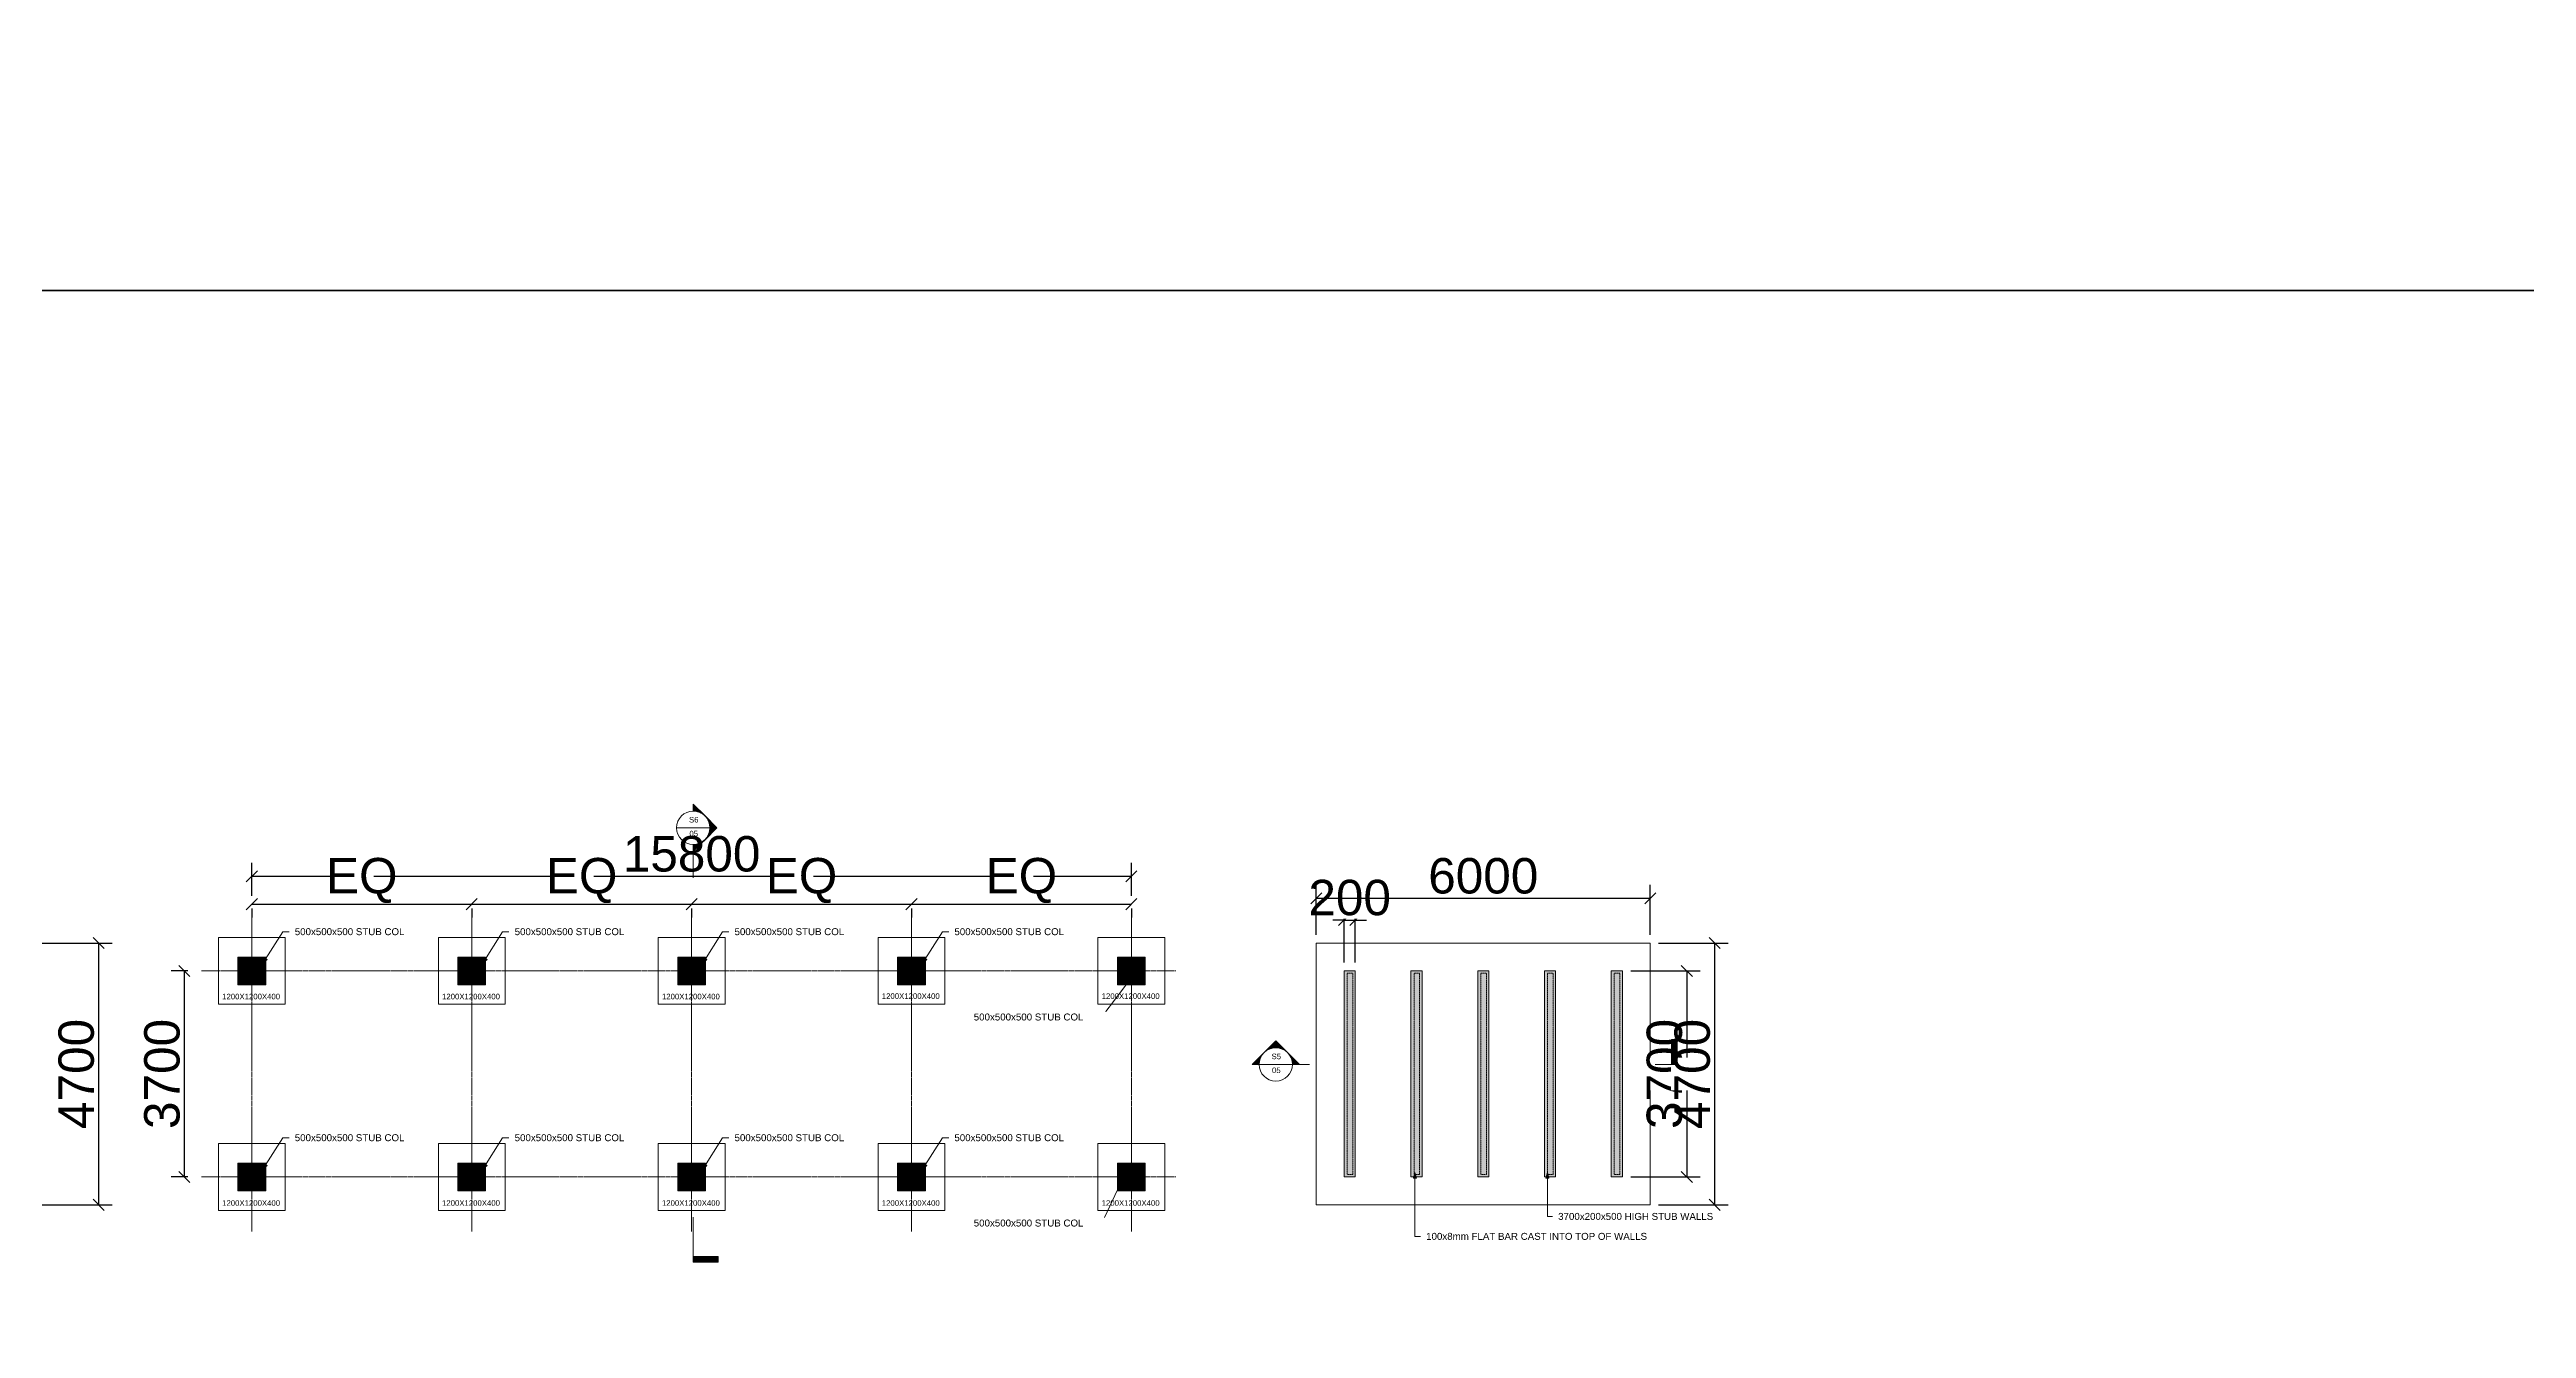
# Model space of a CAD drawing. Header units: millimetres. Extents: x 14826 to 891005, y -311366 to 56117.
# Drawn here: x 290925 to 335421, y -242463 to -219495 of the extents above; entities that cross this region are included whole.
import ezdxf

# ---------------------------------------------------------------- set-up
doc = ezdxf.new("R2010")
doc.units = ezdxf.units.MM
for name, pattern in [('CENTER', [50.8, 31.75, -6.35, 6.35, -6.35]), ('Dash', [6.35, 3.175, -3.175]), ('Hidden', [7.14375, 4.7625, -2.38125])]:
    doc.linetypes.add(name, pattern=pattern)
for name, color, linetype, lineweight in [('A-ANNO-DIMS', 7, 'Continuous', 9), ('A-DETL-CNTR', 7, 'CENTER', 18), ('A-DETL-HDLN', 7, 'Hidden', 9), ('G-ANNO-SYMB', 7, 'Continuous', 9), ('G-ANNO-TEXT', 7, 'Continuous', 9), ('S-COLS', 7, 'Continuous', 9), ('S-FNDN', 7, 'Continuous', 9), ('S-FNDN-IDEN', 7, 'Continuous', 9)]:
    doc.layers.add(name, color=color, linetype=linetype, lineweight=lineweight)
doc.styles.add('Arial', font='arial.ttf', dxfattribs={"height": 636.361708})
doc.styles.add('Arial_1', font='arial.ttf', dxfattribs={"height": 636.4})
doc.dimstyles.new('Greene_Arch_tick_-_2_5mm_Arial', dxfattribs={"dimscale": 304.8, "dimtxt": 255.06485, "dimasz": 0.656168, "dimexe": 0.787402, "dimexo": 0.492126, "dimgap": 0.246063, "dimtad": 1, "dimdec": 0, "dimzin": 0, "dimdsep": 46, "dimtxsty": 'Arial', "dimblk1": 'OBLIQUE', "dimblk2": 'OBLIQUE', "dimsah": 1, "dimcen": 0.09, "dimazin": 0, "dimtfac": 1, "dimtdec": 4, "dimtix": 1, "dimtmove": 0, "dimatfit": 3, "dimfxl": 1, "dimtvp": 1, "dimtfill": 1, "dimtolj": 1, "dimtzin": 0, "dimarcsym": 2})

# ---------------------------------------------------------------- blocks, each defined once
blk = doc.blocks.new('M_Footing-Rectangular - 1200X1200X400-263696-FWT')
at = {"layer": 'S-FNDN'}
for p, q in [((600, 600), (-600, 600)), ((-600, 600), (-600, -600)), ((600, -600), (600, 600)), ((-600, -600), (600, -600))]:
    blk.add_line(p, q, dxfattribs=at)
blk = doc.blocks.new('Concrete-Rectangular-Column - 500 x 500mm-335620-FWT')
at = {"layer": 'S-COLS', "linetype": 'Dash', "true_color": 0xc0c0c0}
blk.add_hatch(color=9, dxfattribs=at).paths.add_polyline_path([(-250, -250), (250, -250), (250, 250), (-250, 250)])
at = {"layer": 'S-COLS'}
for p, q in [((250, 250), (-250, 250)), ((-250, 250), (-250, -250)), ((250, -250), (250, 250)), ((-250, -250), (250, -250))]:
    blk.add_line(p, q, dxfattribs=at)
blk = doc.blocks.new('Concrete-Rectangular-Column - 3700X200-332790-PRODUCT')
at = {"layer": 'S-COLS', "linetype": 'Dash', "true_color": 0xc0c0c0}
blk.add_hatch(color=9, dxfattribs=at).paths.add_polyline_path([(-1850, -100), (1850, -100), (1850, 100), (-1850, 100)])
at = {"layer": 'S-COLS'}
for p, q in [((1850, 100), (-1850, 100)), ((-1850, 100), (-1850, -100)), ((1850, -100), (1850, 100)), ((-1850, -100), (1850, -100))]:
    blk.add_line(p, q, dxfattribs=at)
blk = doc.blocks.new('_Oblique')
at = {"color": 0, "linetype": 'ByBlock', "lineweight": -2}
blk.add_line((-0.5, -0.5), (0.5, 0.5), dxfattribs=at)
blk = doc.blocks.new('*D430')
at = {"layer": 'A-ANNO-DIMS', "color": 0, "lineweight": -2, "transparency": 16777216}
for p, q in [((290124, -235542), (292047, -235542)), ((291807, -235542), (291807, -240242)), ((290124, -240242), (292047, -240242))]:
    blk.add_line(p, q, dxfattribs=at)
at = {"layer": 'Defpoints', "color": 0, "transparency": 16777216}
for p in [(289974, -235542), (289974, -240242), (291807, -240242)]:
    blk.add_point(p, dxfattribs=at)
at = {"layer": 'A-ANNO-DIMS', "color": 0, "lineweight": -2, "transparency": 16777216, "xscale": 200, "yscale": 200, "zscale": 200}
for p, rotation in [((291807, -235542), 90), ((291807, -240242), 270)]:
    blk.add_blockref('_Oblique', p, dxfattribs=dict(at, rotation=rotation))
at = {"layer": 'A-ANNO-DIMS', "color": 0, "transparency": 16777216, "insert": (291407, -237892), "char_height": 636.4, "width": 461.47, "attachment_point": 5, "rotation": 90, "style": 'Arial', "bg_fill": 3, "box_fill_scale": 1.1, "bg_fill_color": 256, "bg_fill_true_color": 13158600, "bg_fill_transparency": 0}
blk.add_mtext('\\A1;4700', dxfattribs=at)
blk = doc.blocks.new('*D431')
at = {"layer": 'A-ANNO-DIMS', "color": 0, "lineweight": -2, "transparency": 16777216}
for p, q in [((294559, -234692), (294559, -234103)), ((294559, -234343), (310359, -234343)), ((310359, -234692), (310359, -234103))]:
    blk.add_line(p, q, dxfattribs=at)
at = {"layer": 'Defpoints', "color": 0, "transparency": 16777216}
for p in [(310359, -234343), (294559, -234842), (310359, -234842)]:
    blk.add_point(p, dxfattribs=at)
at = {"layer": 'A-ANNO-DIMS', "color": 0, "lineweight": -2, "transparency": 16777216, "xscale": 200, "yscale": 200, "zscale": 200, "rotation": 180}
blk.add_blockref('_Oblique', (294559, -234343), dxfattribs=at)
at = {"layer": 'A-ANNO-DIMS', "color": 0, "lineweight": -2, "transparency": 16777216, "xscale": 200, "yscale": 200, "zscale": 200}
blk.add_blockref('_Oblique', (310359, -234343), dxfattribs=at)
at = {"layer": 'A-ANNO-DIMS', "color": 0, "transparency": 16777216, "insert": (302459, -233943), "char_height": 636.4, "width": 576.84, "attachment_point": 5, "style": 'Arial', "bg_fill": 3, "box_fill_scale": 1.1, "bg_fill_color": 256, "bg_fill_true_color": 13158600, "bg_fill_transparency": 0}
blk.add_mtext('\\A1;15800', dxfattribs=at)
blk = doc.blocks.new('*D432')
at = {"layer": 'A-ANNO-DIMS', "color": 0, "lineweight": -2, "transparency": 16777216}
for p, q in [((294559, -234843), (298509, -234843)), ((294559, -234922), (294559, -235083)), ((298509, -234922), (298509, -235083))]:
    blk.add_line(p, q, dxfattribs=at)
at = {"layer": 'Defpoints', "color": 0, "transparency": 16777216}
for p in [(294559, -234772), (298509, -234772), (298509, -234843)]:
    blk.add_point(p, dxfattribs=at)
at = {"layer": 'A-ANNO-DIMS', "color": 0, "lineweight": -2, "transparency": 16777216, "xscale": 200, "yscale": 200, "zscale": 200, "rotation": 180}
blk.add_blockref('_Oblique', (294559, -234843), dxfattribs=at)
at = {"layer": 'A-ANNO-DIMS', "color": 0, "lineweight": -2, "transparency": 16777216, "xscale": 200, "yscale": 200, "zscale": 200}
blk.add_blockref('_Oblique', (298509, -234843), dxfattribs=at)
at = {"layer": 'A-ANNO-DIMS', "color": 0, "transparency": 16777216, "insert": (296534, -234419), "char_height": 636.4, "width": 301.37, "attachment_point": 5, "style": 'Arial', "bg_fill": 3, "box_fill_scale": 1.1, "bg_fill_color": 256, "bg_fill_true_color": 13158600, "bg_fill_transparency": 0}
blk.add_mtext('\\A1;EQ', dxfattribs=at)
blk = doc.blocks.new('*D433')
at = {"layer": 'A-ANNO-DIMS', "color": 0, "lineweight": -2, "transparency": 16777216}
for p, q in [((298509, -234843), (302459, -234843)), ((298509, -234922), (298509, -235083)), ((302459, -234922), (302459, -235083))]:
    blk.add_line(p, q, dxfattribs=at)
at = {"layer": 'Defpoints', "color": 0, "transparency": 16777216}
for p in [(298509, -234772), (302459, -234772), (302459, -234843)]:
    blk.add_point(p, dxfattribs=at)
at = {"layer": 'A-ANNO-DIMS', "color": 0, "lineweight": -2, "transparency": 16777216, "xscale": 200, "yscale": 200, "zscale": 200, "rotation": 180}
blk.add_blockref('_Oblique', (298509, -234843), dxfattribs=at)
at = {"layer": 'A-ANNO-DIMS', "color": 0, "lineweight": -2, "transparency": 16777216, "xscale": 200, "yscale": 200, "zscale": 200}
blk.add_blockref('_Oblique', (302459, -234843), dxfattribs=at)
at = {"layer": 'A-ANNO-DIMS', "color": 0, "transparency": 16777216, "insert": (300484, -234419), "char_height": 636.4, "width": 301.37, "attachment_point": 5, "style": 'Arial', "bg_fill": 3, "box_fill_scale": 1.1, "bg_fill_color": 256, "bg_fill_true_color": 13158600, "bg_fill_transparency": 0}
blk.add_mtext('\\A1;EQ', dxfattribs=at)
blk = doc.blocks.new('*D434')
at = {"layer": 'A-ANNO-DIMS', "color": 0, "lineweight": -2, "transparency": 16777216}
for p, q in [((302459, -234843), (306409, -234843)), ((302459, -234922), (302459, -235083)), ((306409, -234922), (306409, -235083))]:
    blk.add_line(p, q, dxfattribs=at)
at = {"layer": 'Defpoints', "color": 0, "transparency": 16777216}
for p in [(302459, -234772), (306409, -234772), (306409, -234843)]:
    blk.add_point(p, dxfattribs=at)
at = {"layer": 'A-ANNO-DIMS', "color": 0, "lineweight": -2, "transparency": 16777216, "xscale": 200, "yscale": 200, "zscale": 200, "rotation": 180}
blk.add_blockref('_Oblique', (302459, -234843), dxfattribs=at)
at = {"layer": 'A-ANNO-DIMS', "color": 0, "lineweight": -2, "transparency": 16777216, "xscale": 200, "yscale": 200, "zscale": 200}
blk.add_blockref('_Oblique', (306409, -234843), dxfattribs=at)
at = {"layer": 'A-ANNO-DIMS', "color": 0, "transparency": 16777216, "insert": (304434, -234419), "char_height": 636.4, "width": 301.37, "attachment_point": 5, "style": 'Arial', "bg_fill": 3, "box_fill_scale": 1.1, "bg_fill_color": 256, "bg_fill_true_color": 13158600, "bg_fill_transparency": 0}
blk.add_mtext('\\A1;EQ', dxfattribs=at)
blk = doc.blocks.new('*D435')
at = {"layer": 'A-ANNO-DIMS', "color": 0, "lineweight": -2, "transparency": 16777216}
for p, q in [((306409, -234843), (310359, -234843)), ((306409, -234922), (306409, -235083)), ((310359, -234922), (310359, -235083))]:
    blk.add_line(p, q, dxfattribs=at)
at = {"layer": 'Defpoints', "color": 0, "transparency": 16777216}
for p in [(306409, -234772), (310359, -234772), (310359, -234843)]:
    blk.add_point(p, dxfattribs=at)
at = {"layer": 'A-ANNO-DIMS', "color": 0, "lineweight": -2, "transparency": 16777216, "xscale": 200, "yscale": 200, "zscale": 200, "rotation": 180}
blk.add_blockref('_Oblique', (306409, -234843), dxfattribs=at)
at = {"layer": 'A-ANNO-DIMS', "color": 0, "lineweight": -2, "transparency": 16777216, "xscale": 200, "yscale": 200, "zscale": 200}
blk.add_blockref('_Oblique', (310359, -234843), dxfattribs=at)
at = {"layer": 'A-ANNO-DIMS', "color": 0, "transparency": 16777216, "insert": (308384, -234419), "char_height": 636.4, "width": 301.37, "attachment_point": 5, "style": 'Arial', "bg_fill": 3, "box_fill_scale": 1.1, "bg_fill_color": 256, "bg_fill_true_color": 13158600, "bg_fill_transparency": 0}
blk.add_mtext('\\A1;EQ', dxfattribs=at)
blk = doc.blocks.new('*D436')
at = {"layer": 'A-ANNO-DIMS', "color": 0, "lineweight": -2, "transparency": 16777216}
for p, q in [((293409, -236042), (293107, -236042)), ((293347, -239742), (293347, -236042)), ((293409, -239742), (293107, -239742))]:
    blk.add_line(p, q, dxfattribs=at)
at = {"layer": 'Defpoints', "color": 0, "transparency": 16777216}
for p in [(293347, -236042), (293559, -236042), (293559, -239742)]:
    blk.add_point(p, dxfattribs=at)
at = {"layer": 'A-ANNO-DIMS', "color": 0, "lineweight": -2, "transparency": 16777216, "xscale": 200, "yscale": 200, "zscale": 200}
for p, rotation in [((293347, -236042), 90), ((293347, -239742), 270)]:
    blk.add_blockref('_Oblique', p, dxfattribs=dict(at, rotation=rotation))
at = {"layer": 'A-ANNO-DIMS', "color": 0, "transparency": 16777216, "insert": (292947, -237892), "char_height": 636.4, "width": 461.47, "attachment_point": 5, "rotation": 90, "style": 'Arial', "bg_fill": 3, "box_fill_scale": 1.1, "bg_fill_color": 256, "bg_fill_true_color": 13158600, "bg_fill_transparency": 0}
blk.add_mtext('\\A1;3700', dxfattribs=at)
blk = doc.blocks.new('Section - M_Section Tail - Filled-13536-FWT')
at = {"layer": 'G-ANNO-SYMB'}
blk.add_hatch(color=256, dxfattribs=at).paths.add_polyline_path([(0, 9), (0, 0), (-2, 0), (-2, 9)])
for p, q in [((0, 9), (-2, 9)), ((-2, 9), (-2, 0)), ((0, 0), (0, 9)), ((-2, 0), (0, 0))]:
    blk.add_line(p, q, dxfattribs=at)
blk = doc.blocks.new('Section - M_Section Head - Filled-853-FWT')
at = {"layer": 'G-ANNO-SYMB'}
h = blk.add_hatch(color=256, dxfattribs=at)
edge = h.paths.add_edge_path()
edge.add_line((-14.49, 0), (-10.24, 4.24))
edge.add_arc((-6, 0), 6, 135, 180)
edge.add_line((-12, 0), (-14.49, 0))
h = blk.add_hatch(color=256, dxfattribs=at)
edge = h.paths.add_edge_path()
edge.add_line((-6, 8.49), (-6, 6))
edge.add_arc((-6, 0), 6, 90, 135)
edge.add_line((-10.24, 4.24), (-6, 8.49))
h = blk.add_hatch(color=256, dxfattribs=at)
edge = h.paths.add_edge_path()
edge.add_line((-6, 8.49), (-1.76, 4.24))
edge.add_arc((-6, 0), 6, 45, 90)
edge.add_line((-6, 6), (-6, 8.49))
h = blk.add_hatch(color=256, dxfattribs=at)
edge = h.paths.add_edge_path()
edge.add_line((2.49, 0), (0, 0))
edge.add_arc((-6, 0), 6, 360, 405)
edge.add_line((-1.76, 4.24), (2.49, 0))
for p, q in [((-6, 8.49), (-14.49, 0)), ((-10.24, 4.24), (-14.49, 0)), ((-14.49, 0), (-12, 0)), ((-6, 8.49), (-10.24, 4.24)), ((-6, 8.49), (2.49, 0)), ((-6, 6), (-6, 8.49)), ((-6, 8.49), (-6, 6)), ((-1.76, 4.24), (-6, 8.49)), ((2.49, 0), (-1.76, 4.24)), ((0, 0), (2.49, 0)), ((-12, 0), (-14.49, 0)), ((0, 0), (2.49, 0))]:
    blk.add_line(p, q, dxfattribs=at)
for start, end in [(360, 180), (135, 180), (180, 360), (90, 135), (45, 90), (360, 45)]:
    blk.add_arc((-6, 0), 6, start, end, dxfattribs=at)
blk = doc.blocks.new('*D437')
at = {"layer": 'A-ANNO-DIMS', "color": 0, "lineweight": -2, "transparency": 16777216}
for p, q in [((314181, -235892), (314181, -234888)), ((314381, -235892), (314381, -234888)), ((314181, -235128), (313981, -235128)), ((314181, -235128), (314381, -235128)), ((314381, -235128), (314581, -235128))]:
    blk.add_line(p, q, dxfattribs=at)
at = {"layer": 'Defpoints', "color": 0, "transparency": 16777216}
for p in [(314181, -236042), (314381, -236042)]:
    blk.add_point(p, dxfattribs=at)
at = {"layer": 'A-ANNO-DIMS', "color": 0, "lineweight": -2, "transparency": 16777216, "xscale": 200, "yscale": 200, "zscale": 200}
blk.add_blockref('_Oblique', (314181, -235128), dxfattribs=at)
at = {"layer": 'A-ANNO-DIMS', "color": 0, "lineweight": -2, "transparency": 16777216, "xscale": 200, "yscale": 200, "zscale": 200, "rotation": 180}
blk.add_blockref('_Oblique', (314381, -235128), dxfattribs=at)
at = {"layer": 'A-ANNO-DIMS', "color": 0, "transparency": 16777216, "insert": (314281, -234728), "char_height": 636.4, "width": 346.1, "attachment_point": 5, "style": 'Arial', "bg_fill": 3, "box_fill_scale": 1.1, "bg_fill_color": 256, "bg_fill_true_color": 13158600, "bg_fill_transparency": 0}
blk.add_mtext('\\A1;200', dxfattribs=at)
at = {"layer": 'Defpoints', "color": 0, "transparency": 16777216}
blk.add_point((314381, -235128), dxfattribs=at)
blk = doc.blocks.new('*D438')
at = {"layer": 'A-ANNO-DIMS', "color": 0, "lineweight": -2, "transparency": 16777216}
for p, q in [((313681, -235392), (313681, -234498)), ((313681, -234738), (319681, -234738)), ((319681, -235392), (319681, -234498))]:
    blk.add_line(p, q, dxfattribs=at)
at = {"layer": 'Defpoints', "color": 0, "transparency": 16777216}
for p in [(319681, -234738), (313681, -235542), (319681, -235542)]:
    blk.add_point(p, dxfattribs=at)
at = {"layer": 'A-ANNO-DIMS', "color": 0, "lineweight": -2, "transparency": 16777216, "xscale": 200, "yscale": 200, "zscale": 200, "rotation": 180}
blk.add_blockref('_Oblique', (313681, -234738), dxfattribs=at)
at = {"layer": 'A-ANNO-DIMS', "color": 0, "lineweight": -2, "transparency": 16777216, "xscale": 200, "yscale": 200, "zscale": 200}
blk.add_blockref('_Oblique', (319681, -234738), dxfattribs=at)
at = {"layer": 'A-ANNO-DIMS', "color": 0, "transparency": 16777216, "insert": (316681, -234338), "char_height": 636.4, "width": 461.47, "attachment_point": 5, "style": 'Arial', "bg_fill": 3, "box_fill_scale": 1.1, "bg_fill_color": 256, "bg_fill_true_color": 13158600, "bg_fill_transparency": 0}
blk.add_mtext('\\A1;6000', dxfattribs=at)
blk = doc.blocks.new('*D439')
at = {"layer": 'A-ANNO-DIMS', "color": 0, "lineweight": -2, "transparency": 16777216}
for p, q in [((319331, -236042), (320578, -236042)), ((320338, -236042), (320338, -239742)), ((319331, -239742), (320578, -239742))]:
    blk.add_line(p, q, dxfattribs=at)
at = {"layer": 'Defpoints', "color": 0, "transparency": 16777216}
for p in [(319181, -236042), (319181, -239742), (320338, -239742)]:
    blk.add_point(p, dxfattribs=at)
at = {"layer": 'A-ANNO-DIMS', "color": 0, "lineweight": -2, "transparency": 16777216, "xscale": 200, "yscale": 200, "zscale": 200}
for p, rotation in [((320338, -236042), 90), ((320338, -239742), 270)]:
    blk.add_blockref('_Oblique', p, dxfattribs=dict(at, rotation=rotation))
at = {"layer": 'A-ANNO-DIMS', "color": 0, "transparency": 16777216, "insert": (319938, -237892), "char_height": 636.4, "width": 461.47, "attachment_point": 5, "rotation": 90, "style": 'Arial', "bg_fill": 3, "box_fill_scale": 1.1, "bg_fill_color": 256, "bg_fill_true_color": 13158600, "bg_fill_transparency": 0}
blk.add_mtext('\\A1;3700', dxfattribs=at)
blk = doc.blocks.new('*D440')
at = {"layer": 'A-ANNO-DIMS', "color": 0, "lineweight": -2, "transparency": 16777216}
for p, q in [((319831, -235542), (321078, -235542)), ((320838, -240242), (320838, -235542)), ((319831, -240242), (321078, -240242))]:
    blk.add_line(p, q, dxfattribs=at)
at = {"layer": 'Defpoints', "color": 0, "transparency": 16777216}
for p in [(319681, -235542), (320838, -235542), (319681, -240242)]:
    blk.add_point(p, dxfattribs=at)
at = {"layer": 'A-ANNO-DIMS', "color": 0, "lineweight": -2, "transparency": 16777216, "xscale": 200, "yscale": 200, "zscale": 200}
for p, rotation in [((320838, -235542), 90), ((320838, -240242), 270)]:
    blk.add_blockref('_Oblique', p, dxfattribs=dict(at, rotation=rotation))
at = {"layer": 'A-ANNO-DIMS', "color": 0, "transparency": 16777216, "insert": (320438, -237892), "char_height": 636.4, "width": 461.47, "attachment_point": 5, "rotation": 90, "style": 'Arial', "bg_fill": 3, "box_fill_scale": 1.1, "bg_fill_color": 256, "bg_fill_true_color": 13158600, "bg_fill_transparency": 0}
blk.add_mtext('\\A1;4700', dxfattribs=at)
blk = doc.blocks.new('Section - M_Section Tail - Filled-13536-PRODUCT')
at = {"layer": 'G-ANNO-SYMB'}
blk.add_hatch(color=256, dxfattribs=at).paths.add_polyline_path([(0, 9), (0, 0), (-2, 0), (-2, 9)])
for p, q in [((0, 9), (-2, 9)), ((-2, 9), (-2, 0)), ((0, 0), (0, 9)), ((-2, 0), (0, 0))]:
    blk.add_line(p, q, dxfattribs=at)
blk = doc.blocks.new('Section - M_Section Head - Filled-853-PRODUCT')
at = {"layer": 'G-ANNO-SYMB'}
h = blk.add_hatch(color=256, dxfattribs=at)
edge = h.paths.add_edge_path()
edge.add_line((-14.49, 0), (-10.24, 4.24))
edge.add_arc((-6, 0), 6, 135, 180)
edge.add_line((-12, 0), (-14.49, 0))
h = blk.add_hatch(color=256, dxfattribs=at)
edge = h.paths.add_edge_path()
edge.add_line((-6, 8.49), (-6, 6))
edge.add_arc((-6, 0), 6, 90, 135)
edge.add_line((-10.24, 4.24), (-6, 8.49))
h = blk.add_hatch(color=256, dxfattribs=at)
edge = h.paths.add_edge_path()
edge.add_line((-6, 8.49), (-1.76, 4.24))
edge.add_arc((-6, 0), 6, 45, 90)
edge.add_line((-6, 6), (-6, 8.49))
h = blk.add_hatch(color=256, dxfattribs=at)
edge = h.paths.add_edge_path()
edge.add_line((2.49, 0), (0, 0))
edge.add_arc((-6, 0), 6, 360, 405)
edge.add_line((-1.76, 4.24), (2.49, 0))
for p, q in [((-6, 8.49), (-14.49, 0)), ((-10.24, 4.24), (-14.49, 0)), ((-14.49, 0), (-12, 0)), ((-6, 8.49), (-10.24, 4.24)), ((-6, 8.49), (2.49, 0)), ((-6, 6), (-6, 8.49)), ((-6, 8.49), (-6, 6)), ((-1.76, 4.24), (-6, 8.49)), ((2.49, 0), (-1.76, 4.24)), ((0, 0), (2.49, 0)), ((-12, 0), (-14.49, 0)), ((0, 0), (2.49, 0))]:
    blk.add_line(p, q, dxfattribs=at)
for start, end in [(360, 180), (135, 180), (180, 360), (90, 135), (45, 90), (360, 45)]:
    blk.add_arc((-6, 0), 6, start, end, dxfattribs=at)

msp = doc.modelspace()

# ---------------------------------------------------------------- hatches: boundary and pattern name
at = {"layer": 'G-ANNO-TEXT'}
for points in [[(294757.95969, -235904.35877), (294833.82886, -235833.91845), (294788.44416, -235805.42108)], [(298707.95969, -235904.35877), (298783.82886, -235833.91845), (298738.44416, -235805.42108)], [(302657.95969, -235904.35877), (302733.82886, -235833.91845), (302688.44416, -235805.42108)], [(306607.95969, -235904.35877), (306683.82886, -235833.91845), (306638.44416, -235805.42108)], [(310394.21166, -236126.58825), (310312.18997, -236189.75795), (310354.76365, -236222.30566)], [(294757.95969, -239604.35877), (294833.82886, -239533.91845), (294788.44416, -239505.42108)], [(298707.95969, -239604.35877), (298783.82886, -239533.91845), (298738.44416, -239505.42108)], [(302657.95969, -239604.35877), (302733.82886, -239533.91845), (302688.44416, -239505.42108)], [(306607.95969, -239604.35877), (306683.82886, -239533.91845), (306638.44416, -239505.42108)], [(310207.07104, -239768.10681), (310139.95306, -239846.93031), (310188.35692, -239869.92895)], [(315454.32517, -239661.16791), (315427.53025, -239761.16791), (315481.12009, -239761.16791)], [(317833.74911, -239664.65002), (317806.95419, -239764.65002), (317860.54403, -239764.65002)]]:
    msp.add_hatch(color=256, dxfattribs=at).paths.add_polyline_path(points)
at = {"layer": 'S-COLS', "true_color": 0xc0c0c0}
for points in [[(302209.39232, -236291.87389), (302709.39232, -236291.87389), (302709.39232, -235791.87389), (302209.39232, -235791.87389)], [(302209.39232, -239991.87389), (302709.39232, -239991.87389), (302709.39232, -239491.87389), (302209.39232, -239491.87389)]]:
    msp.add_hatch(color=9, dxfattribs=at).paths.add_polyline_path(points)

# ---------------------------------------------------------------- linework, layer by layer
at = {"color": 1}
msp.add_lwpolyline([(369879.79872, -136284.53271), (239598.53327, -136284.53271), (239598.53327, -223825.06223), (369879.79872, -223825.06223)], close=True, dxfattribs=at)
at = {"layer": 'A-DETL-CNTR'}
for p, q in [((294559.39232, -235025.33856), (294559.39232, -240718.83654)), ((298509.39232, -235025.33856), (298509.39232, -240718.83654)), ((302459.39232, -235025.33856), (302459.39232, -240718.83654)), ((306409.39232, -235025.33856), (306409.39232, -240718.83654)), ((310359.39232, -235025.33856), (310359.39232, -240718.83654)), ((293656.05889, -236041.87389), (311159.39232, -236041.87389)), ((293656.05889, -239741.87389), (311159.39232, -239741.87389))]:
    msp.add_line(p, q, dxfattribs=at)
at = {"layer": 'A-DETL-HDLN'}
for p, q in [((314237.03857, -236079.82561), (314337.03857, -236079.82561)), ((314237.03857, -239699.82561), (314237.03857, -236079.82561)), ((314337.03857, -236079.82561), (314337.03857, -239699.82561)), ((315437.03857, -236079.82561), (315537.03857, -236079.82561)), ((315437.03857, -239699.82561), (315437.03857, -236079.82561)), ((315537.03857, -236079.82561), (315537.03857, -239699.82561)), ((316637.03857, -236079.82561), (316737.03857, -236079.82561)), ((316637.03857, -239699.82561), (316637.03857, -236079.82561)), ((316737.03857, -236079.82561), (316737.03857, -239699.82561)), ((317834.8209, -236079.82561), (317934.8209, -236079.82561)), ((317834.8209, -239699.82561), (317834.8209, -236079.82561)), ((317934.8209, -236079.82561), (317934.8209, -239699.82561)), ((319034.8209, -236079.82561), (319134.8209, -236079.82561)), ((319034.8209, -239699.82561), (319034.8209, -236079.82561)), ((319134.8209, -236079.82561), (319134.8209, -239699.82561)), ((314337.03857, -239699.82561), (314237.03857, -239699.82561)), ((315537.03857, -239699.82561), (315437.03857, -239699.82561)), ((316737.03857, -239699.82561), (316637.03857, -239699.82561)), ((317934.8209, -239699.82561), (317834.8209, -239699.82561)), ((319134.8209, -239699.82561), (319034.8209, -239699.82561))]:
    msp.add_line(p, q, dxfattribs=at)
at = {"layer": 'G-ANNO-SYMB'}
for p, q in [((312653.95177, -237721.75849), (313253.95177, -237721.75849)), ((313253.95177, -237721.75849), (313558.05527, -237721.75849)), ((302488.84304, -240465.01206), (302488.84304, -241170.62624))]:
    msp.add_line(p, q, dxfattribs=at)
at = {"layer": 'G-ANNO-TEXT'}
for p, q in [((294757.95969, -235904.35877), (295114.12221, -235337.13699)), ((295114.12221, -235337.13699), (295228.44598, -235337.13699)), ((298707.95969, -235904.35877), (299064.12221, -235337.13699)), ((299064.12221, -235337.13699), (299178.44598, -235337.13699)), ((302657.95969, -235904.35877), (303014.12221, -235337.13699)), ((303014.12221, -235337.13699), (303128.44598, -235337.13699)), ((306607.95969, -235904.35877), (306964.12221, -235337.13699)), ((306964.12221, -235337.13699), (307078.44598, -235337.13699)), ((294788.44416, -235805.42108), (294757.95969, -235904.35877)), ((294833.82886, -235833.91845), (294788.44416, -235805.42108)), ((298738.44416, -235805.42108), (298707.95969, -235904.35877)), ((298783.82886, -235833.91845), (298738.44416, -235805.42108)), ((302688.44416, -235805.42108), (302657.95969, -235904.35877)), ((302733.82886, -235833.91845), (302688.44416, -235805.42108)), ((306638.44416, -235805.42108), (306607.95969, -235904.35877)), ((306683.82886, -235833.91845), (306638.44416, -235805.42108)), ((294757.95969, -235904.35877), (294833.82886, -235833.91845)), ((298707.95969, -235904.35877), (298783.82886, -235833.91845)), ((302657.95969, -235904.35877), (302733.82886, -235833.91845)), ((306607.95969, -235904.35877), (306683.82886, -235833.91845)), ((310394.21166, -236126.58825), (309826.36738, -236869.35077)), ((310394.21166, -236126.58825), (310312.18997, -236189.75795)), ((310312.18997, -236189.75795), (310354.76365, -236222.30566)), ((310354.76365, -236222.30566), (310394.21166, -236126.58825)), ((309590.68914, -236869.35077), (309587.10581, -236869.35077)), ((309826.36738, -236869.35077), (309590.68914, -236869.35077)), ((294757.95969, -239604.35877), (295114.12221, -239037.13699)), ((295114.12221, -239037.13699), (295228.44598, -239037.13699)), ((298707.95969, -239604.35877), (299064.12221, -239037.13699)), ((299064.12221, -239037.13699), (299178.44598, -239037.13699)), ((302657.95969, -239604.35877), (303014.12221, -239037.13699)), ((303014.12221, -239037.13699), (303128.44598, -239037.13699)), ((306607.95969, -239604.35877), (306964.12221, -239037.13699)), ((306964.12221, -239037.13699), (307078.44598, -239037.13699)), ((294788.44416, -239505.42108), (294757.95969, -239604.35877)), ((294757.95969, -239604.35877), (294833.82886, -239533.91845)), ((294833.82886, -239533.91845), (294788.44416, -239505.42108)), ((298738.44416, -239505.42108), (298707.95969, -239604.35877)), ((298707.95969, -239604.35877), (298783.82886, -239533.91845)), ((298783.82886, -239533.91845), (298738.44416, -239505.42108)), ((302688.44416, -239505.42108), (302657.95969, -239604.35877)), ((302657.95969, -239604.35877), (302733.82886, -239533.91845)), ((302733.82886, -239533.91845), (302688.44416, -239505.42108)), ((306638.44416, -239505.42108), (306607.95969, -239604.35877)), ((306607.95969, -239604.35877), (306683.82886, -239533.91845)), ((306683.82886, -239533.91845), (306638.44416, -239505.42108)), ((310207.07104, -239768.10681), (309826.36738, -240569.35077)), ((310207.07104, -239768.10681), (310139.95306, -239846.93031)), ((310188.35692, -239869.92895), (310207.07104, -239768.10681)), ((315454.32517, -239661.16791), (315427.53025, -239761.16791)), ((315427.53025, -239761.16791), (315481.12009, -239761.16791)), ((315481.12009, -239761.16791), (315454.32517, -239661.16791)), ((315454.32517, -239661.16791), (315454.32517, -240808.78233)), ((317833.74911, -239664.65002), (317806.95419, -239764.65002)), ((317806.95419, -239764.65002), (317860.54403, -239764.65002)), ((317860.54403, -239764.65002), (317833.74911, -239664.65002)), ((317833.74911, -239664.65002), (317833.74911, -240450.38432)), ((310139.95306, -239846.93031), (310188.35692, -239869.92895)), ((309590.68914, -240569.35077), (309587.10581, -240569.35077)), ((309826.36738, -240569.35077), (309590.68914, -240569.35077)), ((317833.74911, -240450.38432), (317924.76842, -240450.38432)), ((315454.32517, -240808.78233), (315553.18225, -240808.78233))]:
    msp.add_line(p, q, dxfattribs=at)
at = {"layer": 'S-COLS'}
for p, q in [((302709.39232, -235791.87389), (302209.39232, -235791.87389)), ((302209.39232, -235791.87389), (302209.39232, -236291.87389)), ((302709.39232, -236291.87389), (302709.39232, -235791.87389)), ((302209.39232, -236291.87389), (302709.39232, -236291.87389)), ((302709.39232, -239491.87389), (302209.39232, -239491.87389)), ((302209.39232, -239491.87389), (302209.39232, -239991.87389)), ((302709.39232, -239991.87389), (302709.39232, -239491.87389)), ((302209.39232, -239991.87389), (302709.39232, -239991.87389))]:
    msp.add_line(p, q, dxfattribs=at)
at = {"layer": 'S-FNDN'}
for p, q in [((303059.39232, -235441.87389), (301859.39232, -235441.87389)), ((301859.39232, -235441.87389), (301859.39232, -236641.87389)), ((303059.39232, -236641.87389), (303059.39232, -235441.87389)), ((319680.62414, -235541.87389), (313680.62414, -235541.87389)), ((313680.62414, -235541.87389), (313680.62414, -240241.87389)), ((319680.62414, -240241.87389), (319680.62414, -235541.87389)), ((301859.39232, -236641.87389), (303059.39232, -236641.87389)), ((303059.39232, -239141.87389), (301859.39232, -239141.87389)), ((301859.39232, -239141.87389), (301859.39232, -240341.87389)), ((303059.39232, -240341.87389), (303059.39232, -239141.87389)), ((313680.62414, -240241.87389), (319680.62414, -240241.87389)), ((301859.39232, -240341.87389), (303059.39232, -240341.87389))]:
    msp.add_line(p, q, dxfattribs=at)

# ---------------------------------------------------------------- block references
at = {"layer": 'G-ANNO-SYMB', "xscale": 49.99999999999998, "yscale": 49.99999999999998, "zscale": 49.99999999999998}
msp.add_blockref('Section - M_Section Head - Filled-853-PRODUCT', (313253.95177, -237721.75849), dxfattribs=at)
at = {"layer": 'G-ANNO-SYMB', "extrusion": (0, 0, -1), "xscale": 49.99999999999998, "yscale": 49.99999999999998, "zscale": 49.99999999999998, "rotation": 90.00000000000053}
msp.add_blockref('Section - M_Section Tail - Filled-13536-FWT', (-302488.84304, -241170.62624), dxfattribs=at)
at = {"layer": 'S-COLS'}
for p in [(294559.39232, -236041.87389), (298509.39232, -236041.87389), (306409.39232, -236041.87389), (310359.39232, -236041.87389), (294559.39232, -239741.87389), (298509.39232, -239741.87389), (306409.39232, -239741.87389), (310359.39232, -239741.87389)]:
    msp.add_blockref('Concrete-Rectangular-Column - 500 x 500mm-335620-FWT', p, dxfattribs=at)
at = {"layer": 'S-COLS', "rotation": 89.9999999999999}
for p in [(314280.62414, -237891.87389), (315480.62414, -237891.87389), (316680.62414, -237891.87389), (317880.62414, -237891.87389), (319080.62414, -237891.87389)]:
    msp.add_blockref('Concrete-Rectangular-Column - 3700X200-332790-PRODUCT', p, dxfattribs=at)
at = {"layer": 'S-FNDN'}
for p in [(294559.39232, -236041.87389), (298509.39232, -236041.87389), (306409.39232, -236041.87389), (310359.39232, -236041.87389), (294559.39232, -239741.87389), (298509.39232, -239741.87389), (306409.39232, -239741.87389), (310359.39232, -239741.87389)]:
    msp.add_blockref('M_Footing-Rectangular - 1200X1200X400-263696-FWT', p, dxfattribs=at)

# ---------------------------------------------------------------- texts
at = {"layer": 'G-ANNO-SYMB', "char_height": 100, "attachment_point": 1, "style": 'Arial'}
for s, insert, width in [('S5', (312877.0728, -237527.29964), 212.4471875), ('05', (312885.3228, -237776.74888), 192.405)]:
    msp.add_mtext(s, dxfattribs=dict(at, insert=insert, width=width))
at = {"layer": 'S-FNDN-IDEN', "char_height": 100, "width": 1290.716875, "attachment_point": 1, "style": 'Arial'}
for insert in [(294025.6129, -236451.99281), (297975.6129, -236451.99281), (301925.6129, -236451.99281), (305875.6129, -236444.30231), (309825.6129, -236444.30231), (294025.6129, -240159.68331), (297975.6129, -240159.68331), (301925.6129, -240159.68331), (305875.6129, -240159.68331), (309825.6129, -240159.68331)]:
    msp.add_mtext('1200X1200X400', dxfattribs=dict(at, insert=insert))

# ---------------------------------------------------------------- dimensions: what is measured, and where the dimension line sits
at = {"layer": 'A-ANNO-DIMS'}
dim = msp.add_linear_dim(base=(291806.50708, -240241.87389), p1=(289973.62797, -235541.87389), p2=(289973.62797, -240241.87389), angle=90, dimstyle='Greene_Arch_tick_-_2_5mm_Arial', override={"dimpost": '<>', "dimfxl": 4700}, dxfattribs=at)
dim.commit()
dim.dimension.update_dxf_attribs({"geometry": '*D430', "text_midpoint": (291406.59798, -237891.87389)})

# ---------------------------------------------------------------- next in the draw order: texts
at = {"layer": 'G-ANNO-TEXT', "char_height": 125, "width": 2372.995, "attachment_point": 1, "style": 'Arial_1', "bg_fill": 3, "box_fill_scale": 1.25, "bg_fill_color": 256, "bg_fill_true_color": 13158600, "bg_fill_transparency": 0}
for insert in [(307527.58914, -236806.85077), (295330.04598, -238974.63699), (299280.04598, -238974.63699), (303230.04598, -238974.63699), (307180.04598, -238974.63699), (307527.58914, -240506.85077)]:
    msp.add_mtext('500x500x500 STUB COL', dxfattribs=dict(at, insert=insert))

# ---------------------------------------------------------------- next in the draw order: dimensions: what is measured, and where the dimension line sits
at = {"layer": 'A-ANNO-DIMS'}
for base, p1, p2, override, picture, middle in [((310359.39232, -234342.97695), (294559.39232, -234841.87389), (310359.39232, -234841.87389), {"dimpost": '<>', "dimfxl": 15800}, '*D431', (302459.39232, -233943.06785)), ((314380.62414, -235127.51101), (314180.62414, -236041.87389), (314380.62414, -236041.87389), {"dimpost": '<>', "dimfxl": 200}, '*D437', (314280.62414, -234727.60191))]:
    dim = msp.add_linear_dim(base=base, p1=p1, p2=p2, dimstyle='Greene_Arch_tick_-_2_5mm_Arial', override=override, dxfattribs=at)
    dim.commit()
    dim.dimension.update_dxf_attribs({"geometry": picture, "text_midpoint": middle})
for base, p1, p2, picture, middle in [((293346.67839, -236041.87389), (293559.39232, -239741.87389), (293559.39232, -236041.87389), '*D436', (292946.55225, -237891.87389)), ((320338.12217, -239741.87389), (319180.62414, -236041.87389), (319180.62414, -239741.87389), '*D439', (319937.99604, -237891.87389))]:
    dim = msp.add_linear_dim(base=base, p1=p1, p2=p2, angle=90, dimstyle='Greene_Arch_tick_-_2_5mm_Arial', override={"dimpost": '<>', "dimfxl": 3700}, dxfattribs=at)
    dim.commit()
    dim.dimension.update_dxf_attribs({"geometry": picture, "text_midpoint": middle})

# ---------------------------------------------------------------- next in the draw order: linework, layer by layer
at = {"layer": 'G-ANNO-SYMB'}
msp.add_line((302188.84304, -233470.5717), (302788.84304, -233470.5717), dxfattribs=at)

# ---------------------------------------------------------------- next in the draw order: texts
at = {"layer": 'G-ANNO-SYMB', "char_height": 100, "attachment_point": 1, "style": 'Arial'}
for s, insert, width in [('S6', (302411.96407, -233276.11285), 212.4471875), ('05', (302420.21407, -233525.56208), 192.405)]:
    msp.add_mtext(s, dxfattribs=dict(at, insert=insert, width=width))

# ---------------------------------------------------------------- next in the draw order: dimensions: what is measured, and where the dimension line sits
at = {"layer": 'A-ANNO-DIMS'}
dim = msp.add_linear_dim(base=(298509.39232, -234842.97695), p1=(294559.39232, -234772.26627), p2=(298509.39232, -234772.26627), text='EQ', dimstyle='Greene_Arch_tick_-_2_5mm_Arial', override={"dimpost": '<>', "dimfxl": 3950}, dxfattribs=at)
dim.commit()
dim.dimension.update_dxf_attribs({"geometry": '*D432', "text_midpoint": (296534.39232, -234419.41047)})
dim = msp.add_linear_dim(base=(319680.62414, -234738.37173), p1=(313680.62414, -235541.87389), p2=(319680.62414, -235541.87389), dimstyle='Greene_Arch_tick_-_2_5mm_Arial', override={"dimpost": '<>', "dimfxl": 6000}, dxfattribs=at)
dim.commit()
dim.dimension.update_dxf_attribs({"geometry": '*D438', "text_midpoint": (316680.62414, -234338.46264)})

# ---------------------------------------------------------------- next in the draw order: texts
at = {"layer": 'G-ANNO-TEXT', "insert": (295330.04598, -235274.63699), "char_height": 125, "width": 2372.995, "attachment_point": 1, "style": 'Arial_1', "bg_fill": 3, "box_fill_scale": 1.25, "bg_fill_color": 256, "bg_fill_true_color": 13158600, "bg_fill_transparency": 0}
msp.add_mtext('500x500x500 STUB COL', dxfattribs=at)

# ---------------------------------------------------------------- next in the draw order: dimensions: what is measured, and where the dimension line sits
at = {"layer": 'A-ANNO-DIMS'}
dim = msp.add_linear_dim(base=(302459.39232, -234842.97695), p1=(298509.39232, -234772.26627), p2=(302459.39232, -234772.26627), text='EQ', dimstyle='Greene_Arch_tick_-_2_5mm_Arial', override={"dimpost": '<>', "dimfxl": 3950}, dxfattribs=at)
dim.commit()
dim.dimension.update_dxf_attribs({"geometry": '*D433', "text_midpoint": (300484.39232, -234419.41047)})
dim = msp.add_linear_dim(base=(320838.12217, -235541.87389), p1=(319680.62414, -240241.87389), p2=(319680.62414, -235541.87389), angle=90, dimstyle='Greene_Arch_tick_-_2_5mm_Arial', override={"dimpost": '<>', "dimfxl": 4700}, dxfattribs=at)
dim.commit()
dim.dimension.update_dxf_attribs({"geometry": '*D440', "text_midpoint": (320438.21308, -237891.87389)})

# ---------------------------------------------------------------- next in the draw order: linework, layer by layer
at = {"layer": 'G-ANNO-SYMB'}
msp.add_line((319768.78442, -237721.75849), (320061.19163, -237721.75849), dxfattribs=at)

# ---------------------------------------------------------------- next in the draw order: block references
at = {"layer": 'G-ANNO-SYMB', "extrusion": (0, 0, -1), "xscale": 49.99999999999998, "yscale": 49.99999999999998, "zscale": 49.99999999999998}
msp.add_blockref('Section - M_Section Tail - Filled-13536-PRODUCT', (-320061.19163, -237721.75849), dxfattribs=at)

# ---------------------------------------------------------------- next in the draw order: texts
at = {"layer": 'G-ANNO-TEXT', "char_height": 125, "attachment_point": 1, "style": 'Arial_1', "bg_fill": 3, "box_fill_scale": 1.25, "bg_fill_color": 256, "bg_fill_true_color": 13158600, "bg_fill_transparency": 0}
for s, insert, width in [('500x500x500 STUB COL', (299280.04598, -235274.63699), 2372.995), ('3700x200x500 HIGH STUB WALLS', (318026.36842, -240387.88432), 3367.0875)]:
    msp.add_mtext(s, dxfattribs=dict(at, insert=insert, width=width))

# ---------------------------------------------------------------- next in the draw order: dimensions: what is measured, and where the dimension line sits
at = {"layer": 'A-ANNO-DIMS'}
dim = msp.add_linear_dim(base=(306409.39232, -234842.97695), p1=(302459.39232, -234772.26627), p2=(306409.39232, -234772.26627), text='EQ', dimstyle='Greene_Arch_tick_-_2_5mm_Arial', override={"dimpost": '<>', "dimfxl": 3950}, dxfattribs=at)
dim.commit()
dim.dimension.update_dxf_attribs({"geometry": '*D434', "text_midpoint": (304434.39232, -234419.41047)})

# ---------------------------------------------------------------- next in the draw order: linework, layer by layer
at = {"layer": 'G-ANNO-SYMB'}
msp.add_line((302488.84304, -233770.5717), (302488.84304, -234369.45432), dxfattribs=at)

# ---------------------------------------------------------------- next in the draw order: block references
at = {"layer": 'G-ANNO-SYMB', "xscale": 49.99999999999998, "yscale": 49.99999999999998, "zscale": 49.99999999999998, "rotation": 269.9999999999996}
msp.add_blockref('Section - M_Section Head - Filled-853-FWT', (302488.84304, -233770.5717), dxfattribs=at)

# ---------------------------------------------------------------- next in the draw order: texts
at = {"layer": 'G-ANNO-TEXT', "char_height": 125, "attachment_point": 1, "style": 'Arial_1', "bg_fill": 3, "box_fill_scale": 1.25, "bg_fill_color": 256, "bg_fill_true_color": 13158600, "bg_fill_transparency": 0}
for s, insert, width in [('500x500x500 STUB COL', (303230.04598, -235274.63699), 2372.995), ('100x8mm FLAT BAR CAST INTO TOP OF WALLS', (315654.78225, -240746.28233), 4826.15875)]:
    msp.add_mtext(s, dxfattribs=dict(at, insert=insert, width=width))

# ---------------------------------------------------------------- next in the draw order: dimensions: what is measured, and where the dimension line sits
at = {"layer": 'A-ANNO-DIMS'}
dim = msp.add_linear_dim(base=(310359.39232, -234842.97695), p1=(306409.39232, -234772.26627), p2=(310359.39232, -234772.26627), text='EQ', dimstyle='Greene_Arch_tick_-_2_5mm_Arial', override={"dimpost": '<>', "dimfxl": 3950}, dxfattribs=at)
dim.commit()
dim.dimension.update_dxf_attribs({"geometry": '*D435', "text_midpoint": (308384.39232, -234419.41047)})

# ---------------------------------------------------------------- next in the draw order: texts
at = {"layer": 'G-ANNO-TEXT', "insert": (307180.04598, -235274.63699), "char_height": 125, "width": 2372.995, "attachment_point": 1, "style": 'Arial_1', "bg_fill": 3, "box_fill_scale": 1.25, "bg_fill_color": 256, "bg_fill_true_color": 13158600, "bg_fill_transparency": 0}
msp.add_mtext('500x500x500 STUB COL', dxfattribs=at)

# ---------------------------------------------------------------- next in the draw order: linework, layer by layer
at = {"color": 1}
msp.add_lwpolyline([(369879.79872, -223825.06223), (239598.53327, -223825.06223), (239598.53327, -311365.59174), (369879.79872, -311365.59174)], close=True, dxfattribs=at)

doc.saveas('drawing.dxf')
